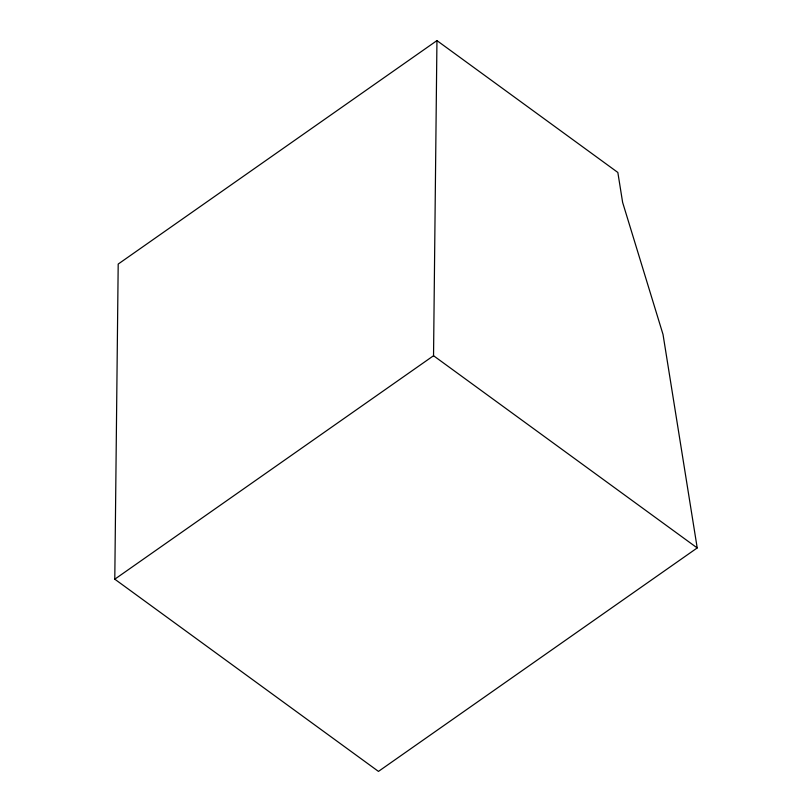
<?xml version="1.0" encoding="UTF-8"?>
<svg xmlns="http://www.w3.org/2000/svg" width="812" height="812" viewBox="0 0 812 812"><rect width="100%" height="100%" fill="white"/><g stroke="black" fill="none" stroke-linecap="round" stroke-linejoin="round"><path stroke-width="1.22" d="M114.786 579.189L118.197 264.062L436.947 40.6L617.841 172.459L622.631 202.421L663.018 334.432L697.214 547.938L378.463 771.4L114.786 579.189L433.537 355.727L436.947 40.6M433.537 355.727L697.214 547.938"/></g></svg>
